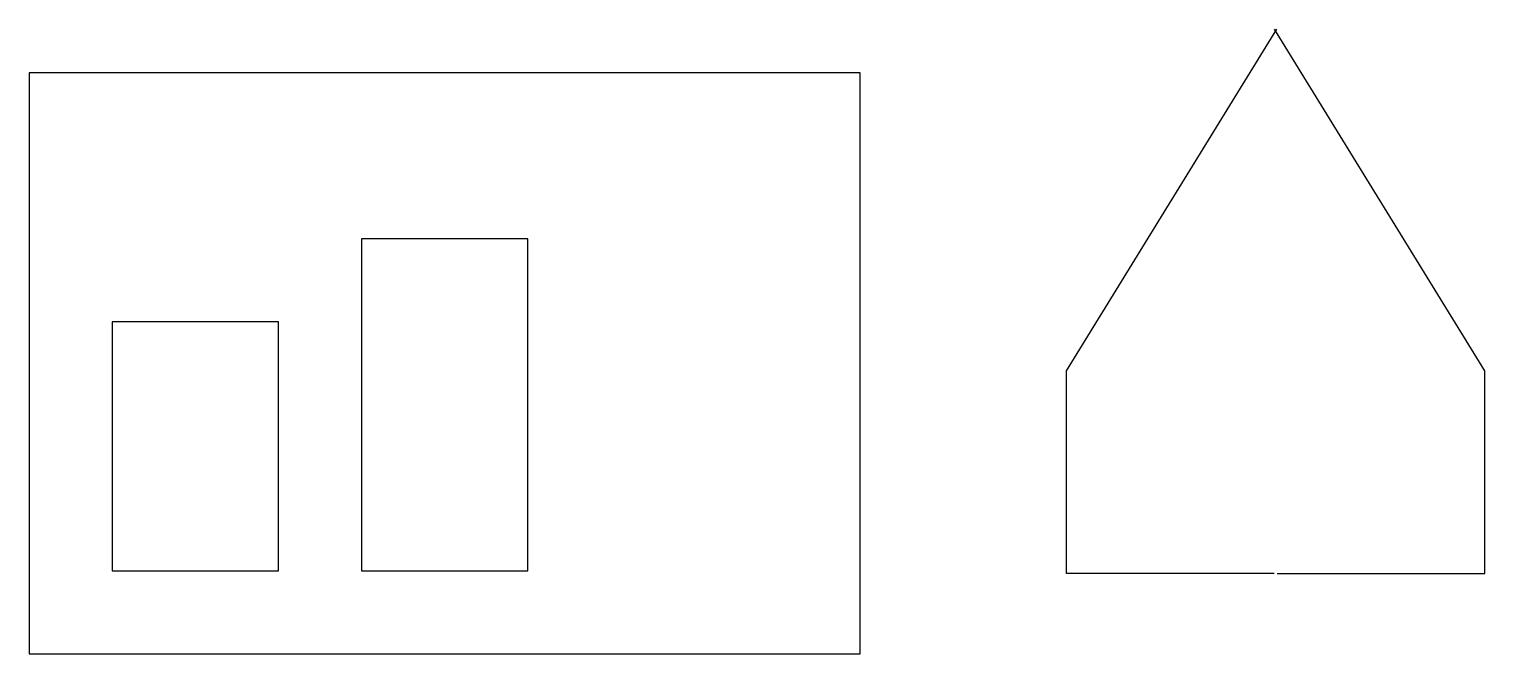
# Model space of a CAD drawing. Header units: inches. Extents: x 0 to 17.5, y 0 to 7.5.
import ezdxf

# ---------------------------------------------------------------- set-up
doc = ezdxf.new("R2010")
doc.units = ezdxf.units.IN
doc.header["$MEASUREMENT"] = 0

msp = doc.modelspace()

# ---------------------------------------------------------------- linework, layer by layer
for p, q in [((12.482, 3.411), (15.015, 7.527)), ((17.518, 3.411), (14.985, 7.527)), ((12.482, 0.97), (12.482, 3.411)), ((17.518, 0.97), (17.518, 3.411)), ((14.98, 0.97), (12.482, 0.97)), ((15.02, 0.97), (17.518, 0.97))]:
    msp.add_line(p, q)
for points in [[(10, 7), (0, 7), (0, 0), (10, 0)], [(6, 5), (4, 5), (4, 1), (6, 1)], [(3, 4), (1, 4), (1, 1), (3, 1)]]:
    msp.add_lwpolyline(points, close=True)

doc.saveas('drawing.dxf')
